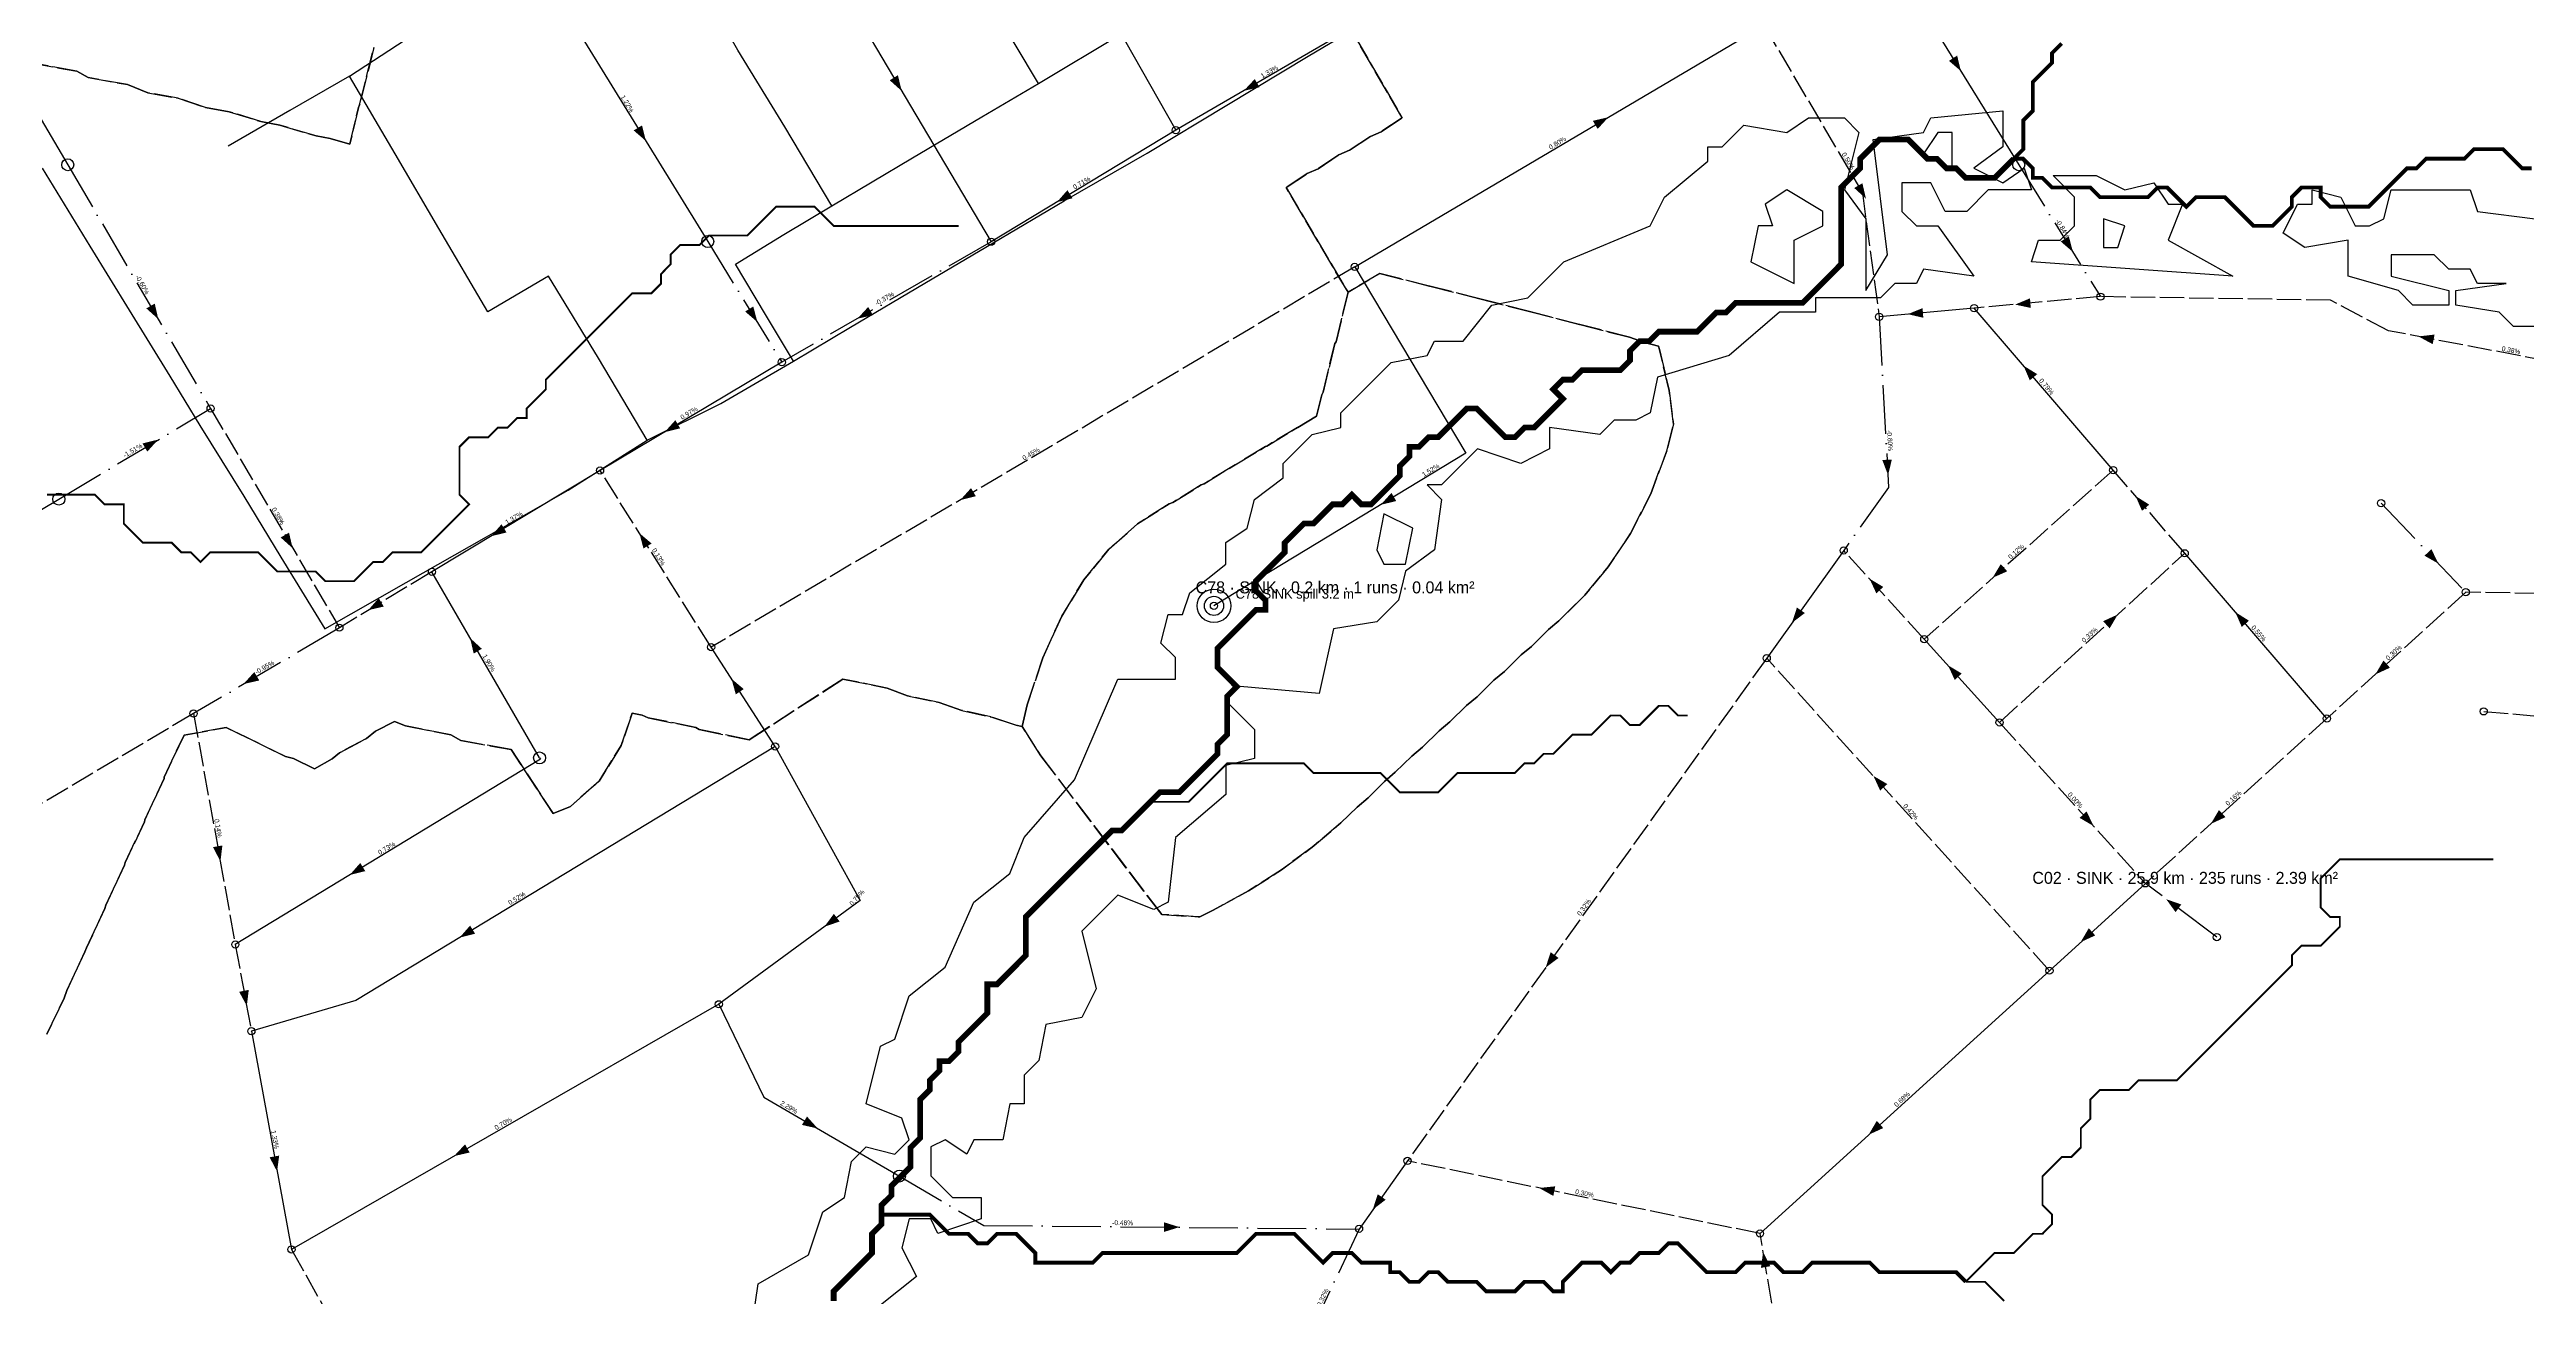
# Model space of a CAD drawing. Header units: metres. Extents: x 442821 to 452274, y 2561971 to 2571293.
# Drawn here: x 445740 to 446773, y 2565502 to 2566022 of the extents above; entities that cross this region are included whole.
import ezdxf
from ezdxf.enums import TextEntityAlignment as Align

# ---------------------------------------------------------------- set-up
doc = ezdxf.new("R2010")
doc.units = ezdxf.units.M
doc.header["$LTSCALE"] = 8
doc.linetypes.add('DASHDOT', pattern=[3.556, 2.54, -0.508, 0, -0.508])
doc.linetypes.add('DASHED', pattern=[1.524, 1.27, -0.254])
for name, color, linetype in [('A_ARROWS', 7, 'Continuous'), ('A_BUILT_2006', 252, 'Continuous'), ('A_CATCH_LABEL', 7, 'Continuous'), ('A_CATCHMENTS', 7, 'Continuous'), ('A_GRADIENT', 8, 'Continuous'), ('A_JUNCTIONS', 8, 'Continuous'), ('A_OUTLET_LABEL', 7, 'Continuous'), ('A_OUTLETS', 7, 'Continuous'), ('A_RUNS', 7, 'Continuous'), ('A_STREAMS', 5, 'Continuous'), ('A_WADI', 4, 'Continuous')]:
    doc.layers.add(name, color=color, linetype=linetype)

msp = doc.modelspace()

# ---------------------------------------------------------------- linework, layer by layer
at = {"layer": 'A_ARROWS', "color": 1}
for points in [[(446537.4, 2566012.5), (446532.4, 2566016.8), (446535.8, 2566019)], [(446390.4, 2565993.3), (446385.9, 2565988.4), (446383.9, 2565991.8)], [(446497.8, 2565959.3), (446492.9, 2565963.8), (446496.3, 2565965.8)], [(446584.1, 2565937.1), (446579, 2565941.5), (446582.4, 2565943.6)], [(446515.2, 2565911.2), (446521.4, 2565913.7), (446521.7, 2565909.7)], [(446560, 2565915.2), (446566.2, 2565917.8), (446566.5, 2565913.8)], [(446728.2, 2565901.9), (446734.9, 2565902.7), (446734.1, 2565898.7)], [(446563.5, 2565889.7), (446569.2, 2565886.2), (446566.1, 2565883.6)], [(446507, 2565844.1), (446504.6, 2565850.4), (446508.6, 2565850.6)], [(446610.2, 2565835.4), (446615.9, 2565831.8), (446612.9, 2565829.2)], [(446736.5, 2565807.2), (446730.7, 2565810.5), (446733.6, 2565813.2)], [(446499.3, 2565800.9), (446505, 2565797.5), (446502.1, 2565794.8)], [(446550.6, 2565801.3), (446554, 2565807), (446556.7, 2565804)], [(446466.9, 2565782.5), (446469, 2565788.9), (446472.3, 2565786.6)], [(446602.8, 2565786), (446599.4, 2565780.2), (446596.7, 2565783.2)], [(446651.8, 2565787), (446657.5, 2565783.4), (446654.5, 2565780.8)], [(446710.2, 2565761), (446713.6, 2565766.8), (446716.3, 2565763.8)], [(446532, 2565764.8), (446537.7, 2565761.4), (446534.8, 2565758.7)], [(446500.9, 2565718.7), (446506.7, 2565715.3), (446503.7, 2565712.6)], [(446641.6, 2565698.7), (446645, 2565704.5), (446647.7, 2565701.5)], [(446592.7, 2565697.8), (446586.9, 2565701.2), (446589.8, 2565703.9)], [(445811.6, 2565683), (445808.5, 2565689), (445812.4, 2565689.7)], [(445865.5, 2565677.4), (445869.9, 2565682.4), (445872, 2565679)], [(446623, 2565667.3), (446629.3, 2565665.1), (446626.9, 2565661.9)], [(445911.3, 2565651.3), (445915.7, 2565656.3), (445917.8, 2565652.9)], [(446063.4, 2565655.8), (446067.4, 2565661.2), (446069.8, 2565658)], [(446587.3, 2565649.4), (446590.7, 2565655.2), (446593.4, 2565652.2)], [(446364.2, 2565638.8), (446366.3, 2565645.2), (446369.6, 2565642.8)], [(445822.6, 2565622.8), (445819.4, 2565628.7), (445823.4, 2565629.5)], [(446060.7, 2565571.7), (446054.1, 2565573.2), (446056.2, 2565576.7)], [(446498.9, 2565569.1), (446502.3, 2565574.9), (446505, 2565571.9)], [(445835.2, 2565553.8), (445832.1, 2565559.7), (445836.1, 2565560.4)], [(445909, 2565560.2), (445913.6, 2565565.1), (445915.5, 2565561.7)], [(446292.1, 2565537.9), (446294.2, 2565544.3), (446297.5, 2565542)], [(446361.5, 2565546.9), (446368.2, 2565547.6), (446367.4, 2565543.6)], [(446211.5, 2565530.6), (446205.1, 2565528.6), (446205.1, 2565532.6)], [(446454.9, 2565520.3), (446457.9, 2565514.3), (446454, 2565513.6)]]:
    msp.add_solid(points, dxfattribs=at)
at = {"layer": 'A_ARROWS', "color": 4}
for points in [[(446095.7, 2566004.2), (446090.7, 2566008.7), (446094.1, 2566010.8)], [(446238.3, 2566004.3), (446242.9, 2566009.2), (446244.9, 2566005.8)], [(445989, 2565983.4), (445983.9, 2565987.8), (445987.4, 2565989.9)], [(446160.4, 2565957.9), (446164.8, 2565962.9), (446166.9, 2565959.5)], [(445785.7, 2565909.1), (445780.7, 2565913.6), (445784.2, 2565915.6)], [(446035.5, 2565907.9), (446030.4, 2565912.3), (446033.8, 2565914.4)], [(446077.2, 2565909.3), (446081.7, 2565914.2), (446083.7, 2565910.8)], [(445996.8, 2565862), (446001.3, 2565867), (446003.3, 2565863.6)], [(445785.6, 2565858.9), (445781.1, 2565853.9), (445779.1, 2565857.3)], [(446120.1, 2565833.7), (446124.6, 2565838.7), (446126.6, 2565835.3)], [(445841.7, 2565813.6), (445836.7, 2565818.1), (445840.2, 2565820.1)], [(445924.4, 2565818.6), (445928.8, 2565823.6), (445930.9, 2565820.2)], [(445986.3, 2565819.9), (445991.4, 2565815.6), (445988, 2565813.5)], [(445873.2, 2565787.8), (445877.6, 2565792.8), (445879.7, 2565789.3)], [(445915.7, 2565776.2), (445920.6, 2565771.7), (445917.2, 2565769.7)], [(445821.2, 2565757), (445825.7, 2565762), (445827.8, 2565758.5)], [(446024.7, 2565759.2), (446029.8, 2565754.9), (446026.5, 2565752.7)]]:
    msp.add_solid(points, dxfattribs=at)
at = {"layer": 'A_ARROWS', "color": 2}
msp.add_solid([(446295.4, 2565831.7), (446299.9, 2565836.7), (446301.9, 2565833.3)], dxfattribs=at)
at = {"layer": 'A_BUILT_2006', "color": 252}
for points in [[(446027.4, 2566021.3), (446014.2, 2566044.5)], [(446152.7, 2566007.4), (446133.3, 2566039.9)], [(446265.2, 2566018.7), (446297.5, 2566037.8)], [(445865.4, 2566010.4), (445888.6, 2566025.5)], [(446152.7, 2566007.4), (446187.1, 2566027.9)], [(446046.9, 2565989.3), (446027.4, 2566021.3)], [(446231.2, 2565998.3), (446265.2, 2566018.7)], [(445865.4, 2566010.4), (445840.6, 2565996.1)], [(445884.4, 2565978), (445865.4, 2566010.4)], [(446129.1, 2565993.4), (446152.7, 2566007.4)], [(445840.6, 2565996.1), (445814.8, 2565981.3)], [(446198, 2565978.3), (446231.2, 2565998.3)], [(446066.5, 2565956.3), (446046.9, 2565989.3)], [(446100.2, 2565976.4), (446129.1, 2565993.4)], [(445902.6, 2565946.9), (445884.4, 2565978)], [(446066.5, 2565956.3), (446100.2, 2565976.4)], [(446163.4, 2565958.4), (446198, 2565978.3)], [(445737.2, 2565972), (445757.1, 2565939.6)], [(446046.5, 2565944.4), (446066.5, 2565956.3)], [(446133.8, 2565940.9), (446163.4, 2565958.4)], [(445923.1, 2565912.2), (445902.6, 2565946.9)], [(446026.4, 2565932.1), (446046.5, 2565944.4)], [(445757.1, 2565939.6), (445773.5, 2565912.9)], [(446038.9, 2565911.1), (446026.4, 2565932.1)], [(446105.3, 2565924.1), (446133.8, 2565940.9)], [(445948.4, 2565927), (445923.1, 2565912.2)], [(445969.2, 2565892.9), (445948.4, 2565927)], [(446074.3, 2565905.8), (446105.3, 2565924.1)], [(445773.5, 2565912.9), (445790.5, 2565885.3)], [(446050.5, 2565891.6), (446038.9, 2565911.1)], [(446050.5, 2565891.6), (446074.3, 2565905.8)], [(445989.5, 2565858.7), (445969.2, 2565892.9)], [(446020.2, 2565874), (446050.5, 2565891.6)], [(445790.5, 2565885.3), (445803, 2565864.8)], [(445989.5, 2565858.7), (446020.2, 2565874)], [(445803, 2565864.8), (445821.4, 2565835.3)], [(445956.6, 2565837.8), (445989.5, 2565858.7)], [(445821.4, 2565835.3), (445836.8, 2565809.9)], [(445922.6, 2565818.3), (445956.6, 2565837.8)], [(445889, 2565799.3), (445922.6, 2565818.3)], [(445836.8, 2565809.9), (445855.1, 2565780)], [(445855.1, 2565780), (445889, 2565799.3)]]:
    msp.add_lwpolyline(points, dxfattribs=at)
at = {"layer": 'A_CATCHMENTS', "color": 1, "linetype": 'DASHED'}
for points in [[(445739.2, 2565611), (445746.4, 2565626), (445747.5, 2565629.2), (445755.1, 2565645.4), (445755.7, 2565647), (445763.4, 2565663.4), (445763.8, 2565664.8), (445771.6, 2565681.5), (445771.9, 2565682.6), (445779.9, 2565699.6), (445780, 2565700.4), (445788.1, 2565717.6), (445788.1, 2565718.2), (445796.4, 2565735.7), (445814, 2565738.9), (445838.7, 2565726.8), (445842.1, 2565726), (445850.8, 2565721.7), (445858.2, 2565725.8), (445861.2, 2565728.3), (445872.5, 2565734.3), (445876.3, 2565737.4), (445884.2, 2565741.4), (445888.7, 2565739.6), (445907.6, 2565735.8), (445911.9, 2565733.4), (445932.8, 2565729.7), (445950.4, 2565703), (445957.6, 2565706), (445969.5, 2565716.5), (445978.7, 2565731.4), (445983.3, 2565744.9), (445987.5, 2565744), (445990, 2565742.9), (446009.8, 2565738.9), (446011.2, 2565738), (446032.1, 2565733.8), (446071.2, 2565759.1), (446089.6, 2565755.3), (446098.1, 2565752.1), (446111.3, 2565749.3), (446120.7, 2565746), (446132.9, 2565743.3), (446143.3, 2565739.9), (446145.9, 2565739.3), (446153.7, 2565727.1), (446204.1, 2565660.9), (446204.2, 2565660.9), (446219.3, 2565660), (446220, 2565660), (446225.6, 2565662.7), (446240.3, 2565670.8), (446254.1, 2565679.6), (446266.9, 2565689), (446278.8, 2565699.1), (446285.6, 2565705.7), (446290.2, 2565709.6), (446297, 2565716.3), (446301.5, 2565720.2), (446308.4, 2565726.9), (446312.9, 2565730.7), (446319.8, 2565737.5), (446324.2, 2565741.2), (446331.2, 2565748), (446335.6, 2565751.7), (446342.6, 2565758.6), (446347, 2565762.2), (446354, 2565769.2), (446358.3, 2565772.7), (446365.4, 2565779.7), (446369.7, 2565783.3), (446380.6, 2565794.1), (446390.3, 2565805.8), (446399.6, 2565819.7), (446408.1, 2565836.3), (446414.7, 2565854.2), (446417.5, 2565865.3), (446415.7, 2565879.4), (446411.7, 2565896.4), (446411.3, 2565897.8), (446405.5, 2565899.4), (446399.2, 2565901.6), (446378.4, 2565906.9), (446378.3, 2565906.9), (446357.5, 2565912.3), (446357.5, 2565912.3), (446336.7, 2565917.6), (446336.7, 2565917.6), (446315.9, 2565922.9), (446315.8, 2565922.9), (446295, 2565928.2), (446281.8, 2565920.3), (446256, 2565964), (446264.8, 2565969.8), (446269.3, 2565971.8), (446278, 2565977.6), (446282.4, 2565979.5), (446291.2, 2565985.3), (446295.6, 2565987.2), (446304.4, 2565993.1), (446278.8, 2566037.1)], [(445875.6, 2566022.4), (445869.6, 2565998.4), (445869.2, 2565997.4), (445865.5, 2565982.1), (445857.4, 2565984.4), (445851.5, 2565985.5), (445836.3, 2565990), (445828.4, 2565991.5), (445815.2, 2565995.6), (445805.3, 2565997.4), (445794, 2566001.2), (445781.3, 2566003.5), (445772.9, 2566006.9), (445756.5, 2566009.8), (445751.7, 2566012.5), (445731.7, 2566016.1)]]:
    msp.add_lwpolyline(points, dxfattribs=at)
at = {"layer": 'A_CATCHMENTS', "color": 4, "linetype": 'DASHED'}
for points in [[(446278.8, 2566037.1), (446304.4, 2565993.1), (446295.6, 2565987.2), (446291.2, 2565985.3), (446282.4, 2565979.5), (446278, 2565977.6), (446269.3, 2565971.8), (446264.8, 2565969.8), (446256, 2565964), (446281.8, 2565920.3), (446276.8, 2565899.6), (446276.3, 2565898.9), (446271.4, 2565878.7), (446270.9, 2565877.5), (446268.7, 2565868.7), (446260.9, 2565864), (446260.8, 2565864), (446247.9, 2565856.2), (446247.4, 2565856), (446234.8, 2565848.4), (446234, 2565848), (446221.8, 2565840.5), (446220.6, 2565840), (446208.7, 2565832.7), (446207.2, 2565832.1), (446194, 2565823.8), (446182.1, 2565813.2), (446171.6, 2565800.4), (446162.4, 2565785.3), (446154.5, 2565767.9), (446148, 2565748.3), (446145.9, 2565739.3), (446143.3, 2565739.9), (446132.9, 2565743.3), (446120.7, 2565746), (446111.3, 2565749.3), (446098.1, 2565752.1), (446089.6, 2565755.3), (446071.2, 2565759.1), (446032.1, 2565733.8), (446011.2, 2565738), (446009.8, 2565738.9), (445990, 2565742.9), (445987.5, 2565744), (445983.3, 2565744.9), (445978.7, 2565731.4), (445969.5, 2565716.5), (445957.6, 2565706), (445950.4, 2565703), (445932.8, 2565729.7), (445911.9, 2565733.4), (445907.6, 2565735.8), (445888.7, 2565739.6), (445884.2, 2565741.4), (445876.3, 2565737.4), (445872.5, 2565734.3), (445861.2, 2565728.3), (445858.2, 2565725.8), (445850.8, 2565721.7), (445842.1, 2565726), (445838.7, 2565726.8), (445814, 2565738.9), (445796.4, 2565735.7), (445788.1, 2565718.2), (445788.1, 2565717.6), (445780, 2565700.4), (445779.9, 2565699.6), (445771.9, 2565682.6), (445771.6, 2565681.5), (445763.8, 2565664.8), (445763.4, 2565663.4), (445755.7, 2565647), (445755.1, 2565645.4), (445747.5, 2565629.2), (445746.4, 2565626), (445739.2, 2565611)], [(445731.7, 2566016.1), (445751.7, 2566012.5), (445756.5, 2566009.8), (445772.9, 2566006.9), (445781.3, 2566003.5), (445794, 2566001.2), (445805.3, 2565997.4), (445815.2, 2565995.6), (445828.4, 2565991.5), (445836.3, 2565990), (445851.5, 2565985.5), (445857.4, 2565984.4), (445865.5, 2565982.1), (445869.2, 2565997.4), (445869.6, 2565998.4), (445875.6, 2566022.4)]]:
    msp.add_lwpolyline(points, dxfattribs=at)
at = {"layer": 'A_CATCHMENTS', "color": 2, "linetype": 'DASHED'}
msp.add_lwpolyline([(446171.6, 2565800.4), (446182.1, 2565813.2), (446194, 2565823.8), (446207.2, 2565832.1), (446208.7, 2565832.7), (446220.6, 2565840), (446221.8, 2565840.5), (446234, 2565848), (446234.8, 2565848.4), (446247.4, 2565856), (446247.9, 2565856.2), (446260.8, 2565864), (446260.9, 2565864), (446268.7, 2565868.7), (446270.9, 2565877.5), (446271.4, 2565878.7), (446276.3, 2565898.9), (446276.8, 2565899.6), (446281.8, 2565920.3), (446295, 2565928.2), (446315.8, 2565922.9), (446315.9, 2565922.9), (446336.7, 2565917.6), (446336.7, 2565917.6), (446357.5, 2565912.3), (446357.5, 2565912.3), (446378.3, 2565906.9), (446378.4, 2565906.9), (446399.2, 2565901.6), (446405.5, 2565899.4), (446411.3, 2565897.8), (446411.7, 2565896.4), (446415.7, 2565879.4), (446417.5, 2565865.3), (446414.7, 2565854.2), (446408.1, 2565836.3), (446399.6, 2565819.7), (446390.3, 2565805.8), (446380.6, 2565794.1), (446369.7, 2565783.3), (446365.4, 2565779.7), (446358.3, 2565772.7), (446354, 2565769.2), (446347, 2565762.2), (446342.6, 2565758.6), (446335.6, 2565751.7), (446331.2, 2565748), (446324.2, 2565741.2), (446319.8, 2565737.5), (446312.9, 2565730.7), (446308.4, 2565726.9), (446301.5, 2565720.2), (446297, 2565716.3), (446290.2, 2565709.6), (446285.6, 2565705.7), (446278.8, 2565699.1), (446266.9, 2565689), (446254.1, 2565679.6), (446240.3, 2565670.8), (446225.6, 2565662.7), (446220, 2565660), (446219.3, 2565660), (446204.2, 2565660.9), (446204.1, 2565660.9), (446153.7, 2565727.1), (446145.9, 2565739.3), (446148, 2565748.3), (446154.5, 2565767.9), (446162.4, 2565785.3), (446171.6, 2565800.4)], close=True, dxfattribs=at)
at = {"layer": 'A_JUNCTIONS'}
for centre in [(446210, 2565987.9), (446133, 2565941.4), (446284.6, 2565930.9), (446503.3, 2565910.1), (446542.9, 2565913.7), (446595.6, 2565918.5), (446045.7, 2565891.2), (445807.5, 2565871.9), (445969.9, 2565846), (446600.9, 2565846.2), (446712.6, 2565832.4), (446488.5, 2565812.7), (446630.7, 2565811.5), (445899.8, 2565803.8), (446225.9, 2565789.6), (446747.9, 2565795.3), (445861.2, 2565780.5), (446522.1, 2565775.7), (446016.2, 2565772.4), (446456.4, 2565767.8), (445800.4, 2565744.7), (446755.4, 2565745.6), (446553.5, 2565741), (446690, 2565742.6), (446042.9, 2565731), (446614.3, 2565673.9), (446644.1, 2565651.5), (445817.8, 2565648.4), (446574.3, 2565637.5), (446019.4, 2565623.5), (445824.5, 2565612.3), (446306.6, 2565558.2), (446286.4, 2565529.9), (446453.6, 2565527.9), (445841.2, 2565521.3)]:
    msp.add_circle(centre, 1.5, dxfattribs=at)
at = {"layer": 'A_JUNCTIONS', "color": 30}
for centre in [(445747.9, 2565973.5), (446561.5, 2565973.5), (446014.8, 2565941.5), (445744.2, 2565834.1), (445944.7, 2565726.2), (446094.7, 2565551.9)]:
    msp.add_circle(centre, 2.5, dxfattribs=at)
at = {"layer": 'A_OUTLETS', "color": 1}
for radius in [7, 4]:
    msp.add_circle((446225.9, 2565789.6), radius, dxfattribs=at)
at = {"layer": 'A_RUNS', "color": 4}
for points in [[(446139.4, 2566112.3), (446210, 2565987.9)], [(446034.7, 2566107.1), (446133, 2565941.4)], [(445945.1, 2566054.7), (446014.8, 2565941.5)], [(446289.5, 2566034), (446210, 2565987.9)], [(445720.6, 2566020), (445747.9, 2565973.5)], [(446210, 2565987.9), (446133, 2565941.4)], [(446045.7, 2565891.2), (445969.9, 2565846)], [(445969.9, 2565846), (445899.7, 2565803.8)], [(445638.7, 2565771.2), (445744.2, 2565834.1)], [(445944.7, 2565726.2), (445899.7, 2565803.8)], [(446042.9, 2565731), (446016.2, 2565772.4)]]:
    msp.add_lwpolyline(points, dxfattribs=at)
at = {"layer": 'A_RUNS', "color": 1}
for points in [[(446496.1, 2566079.4), (446561.5, 2565973.5)], [(446284.6, 2565930.9), (446455.2, 2566031.6)], [(446542.9, 2565913.7), (446503.3, 2565910.1)], [(446600.9, 2565846.2), (446542.9, 2565913.7)], [(446488.5, 2565812.7), (446456.4, 2565767.8)], [(446690, 2565742.6), (446630.7, 2565811.5)], [(446553.5, 2565741), (446522.1, 2565775.7)], [(445944.7, 2565726.2), (445945, 2565725.7), (445817.8, 2565648.4)], [(446042.9, 2565731), (445868.1, 2565625.1), (445824.5, 2565612.3)], [(446042.9, 2565731), (446078.3, 2565666.7), (446019.4, 2565623.5)], [(446614.3, 2565673.9), (446574.3, 2565637.5)], [(446574.3, 2565637.5), (446453.6, 2565527.9)], [(446019.4, 2565623.5), (445841.2, 2565521.3)], [(446019.4, 2565623.5), (446038.2, 2565584.8), (446094.7, 2565551.8)], [(445824.5, 2565612.3), (445841.2, 2565521.3)], [(446306.6, 2565558.2), (446286.4, 2565529.8)]]:
    msp.add_lwpolyline(points, dxfattribs=at)
at = {"layer": 'A_RUNS', "color": 1, "linetype": 'DASHED'}
for points in [[(446455.2, 2566031.6), (446496.3, 2565961.8), (446503.3, 2565910.1)], [(446595.6, 2565918.5), (446542.9, 2565913.7)], [(446839.5, 2565793.7), (446854.5, 2565877.8), (446715.7, 2565904.3), (446691.5, 2565917), (446595.6, 2565918.5)], [(446600.9, 2565846.2), (446522.1, 2565775.7)], [(446630.7, 2565811.5), (446600.9, 2565846.2)], [(446522.1, 2565775.7), (446488.5, 2565812.7)], [(446553.5, 2565741), (446630.7, 2565811.5)], [(446747.9, 2565795.3), (446690, 2565742.6)], [(446839.5, 2565793.7), (446747.9, 2565795.3)], [(446456.4, 2565767.8), (446306.6, 2565558.2)], [(446574.3, 2565637.5), (446456.4, 2565767.8)], [(445800.4, 2565744.7), (445817.8, 2565648.4)], [(446553.5, 2565741), (446614.3, 2565673.9)], [(446690, 2565742.6), (446614.3, 2565673.9)], [(446755.4, 2565745.6), (446834, 2565738.7)], [(445817.8, 2565648.4), (445824.5, 2565612.3)], [(446453.6, 2565527.9), (446306.6, 2565558.2)], [(445841.2, 2565521.3), (445875.4, 2565460.3)], [(446458.5, 2565498.9), (446453.6, 2565527.9)]]:
    msp.add_lwpolyline(points, dxfattribs=at)
at = {"layer": 'A_RUNS', "color": 4, "linetype": 'DASHDOT'}
for points in [[(445747.9, 2565973.5), (445807.5, 2565871.9)], [(446014.8, 2565941.5), (446045.7, 2565891.2)], [(446133, 2565941.4), (446045.7, 2565891.2)], [(445744.2, 2565834.1), (445807.5, 2565871.9)], [(445861.2, 2565780.5), (445800.4, 2565744.7)]]:
    msp.add_lwpolyline(points, dxfattribs=at)
at = {"layer": 'A_RUNS', "color": 1, "linetype": 'DASHDOT'}
for points in [[(446561.5, 2565973.5), (446595.6, 2565918.5)], [(446503.3, 2565910.1), (446507.2, 2565838.9), (446488.5, 2565812.7)], [(446712.6, 2565832.4), (446747.9, 2565795.3)], [(446644.1, 2565651.5), (446614.3, 2565673.9)], [(446094.7, 2565551.8), (446129.9, 2565531.3), (446286.4, 2565529.8)], [(446286.4, 2565529.8), (446258.6, 2565470.6)]]:
    msp.add_lwpolyline(points, dxfattribs=at)
at = {"layer": 'A_RUNS', "color": 4, "linetype": 'DASHED'}
for points in [[(446284.6, 2565930.9), (446016.2, 2565772.4)], [(445807.5, 2565871.9), (445861.2, 2565780.5)], [(446016.2, 2565772.4), (445969.9, 2565846)], [(445899.7, 2565803.8), (445861.2, 2565780.5)], [(445800.4, 2565744.7), (445704.3, 2565687.8), (445606.8, 2565630.7)]]:
    msp.add_lwpolyline(points, dxfattribs=at)
at = {"layer": 'A_RUNS', "color": 2}
msp.add_lwpolyline([(446284.6, 2565930.9), (446330.9, 2565853.2), (446225.9, 2565789.6)], dxfattribs=at)
at = {"layer": 'A_STREAMS', "color": 5}
for points, const_width in [([(446579.4, 2566024), (446575.4, 2566020), (446575.4, 2566016), (446571.4, 2566012), (446567.4, 2566008), (446567.4, 2566004), (446567.4, 2566000), (446567.4, 2565996), (446563.4, 2565992), (446563.4, 2565988), (446563.4, 2565984), (446563.4, 2565980), (446559.4, 2565976)], 1.6), ([(446559.4, 2565976), (446555.4, 2565972), (446551.4, 2565968), (446547.4, 2565968), (446543.4, 2565968), (446539.4, 2565968), (446535.4, 2565972), (446531.4, 2565972), (446527.4, 2565976), (446523.4, 2565976), (446519.4, 2565980), (446515.4, 2565984), (446511.4, 2565984), (446507.4, 2565984), (446503.4, 2565984), (446499.4, 2565980), (446495.4, 2565976), (446495.4, 2565972), (446491.4, 2565968), (446487.4, 2565964), (446487.4, 2565960), (446487.4, 2565956), (446487.4, 2565952), (446487.4, 2565948), (446487.4, 2565944), (446487.4, 2565940), (446487.4, 2565936), (446487.4, 2565932), (446483.4, 2565927.9), (446479.4, 2565923.9), (446475.4, 2565919.9), (446471.4, 2565915.9), (446467.4, 2565915.9), (446463.4, 2565915.9), (446459.4, 2565915.9), (446455.4, 2565915.9), (446451.4, 2565915.9), (446447.4, 2565915.9), (446443.4, 2565915.9), (446439.4, 2565911.9), (446435.4, 2565911.9), (446431.4, 2565907.9), (446427.4, 2565903.9), (446423.4, 2565903.9), (446419.4, 2565903.9), (446415.4, 2565903.9), (446411.4, 2565903.9), (446407.4, 2565899.9), (446403.4, 2565899.9), (446399.4, 2565895.9), (446399.4, 2565891.9), (446395.4, 2565887.9), (446391.4, 2565887.9), (446387.4, 2565887.9), (446383.4, 2565887.9), (446379.4, 2565887.9), (446375.4, 2565883.9), (446371.4, 2565883.9), (446367.4, 2565879.9), (446371.4, 2565875.9), (446367.4, 2565871.9), (446363.4, 2565867.9), (446359.4, 2565863.9), (446355.4, 2565863.9), (446351.4, 2565859.9), (446347.4, 2565859.9), (446343.4, 2565863.9), (446339.4, 2565867.9), (446335.4, 2565871.9), (446331.4, 2565871.9), (446327.4, 2565867.9), (446323.4, 2565863.9), (446319.4, 2565859.9), (446315.4, 2565859.9), (446311.4, 2565855.9), (446307.4, 2565855.9), (446307.4, 2565851.9), (446303.4, 2565847.9), (446303.4, 2565843.9), (446299.4, 2565839.9), (446295.4, 2565835.9), (446291.4, 2565831.9), (446287.4, 2565831.9), (446283.4, 2565835.9), (446279.4, 2565831.9), (446275.4, 2565831.9), (446271.4, 2565827.9), (446267.4, 2565823.9), (446263.4, 2565823.9), (446259.4, 2565819.9), (446255.4, 2565815.9), (446255.4, 2565811.9), (446251.4, 2565807.9), (446247.4, 2565803.9), (446243.4, 2565799.9), (446243.4, 2565795.9), (446247.4, 2565791.9), (446247.4, 2565787.9), (446243.4, 2565787.9), (446239.4, 2565783.9), (446235.4, 2565779.9), (446231.4, 2565775.9), (446227.4, 2565771.9), (446227.4, 2565767.9), (446227.4, 2565763.9), (446231.4, 2565759.9), (446235.4, 2565755.9), (446231.4, 2565751.9), (446231.4, 2565747.9), (446231.4, 2565743.9), (446231.4, 2565739.9), (446231.4, 2565735.9), (446227.4, 2565731.9), (446227.4, 2565727.9), (446223.4, 2565723.9), (446219.4, 2565719.9), (446215.4, 2565715.9), (446211.4, 2565711.9), (446207.4, 2565711.9), (446203.4, 2565711.9), (446199.4, 2565707.9)], 2.4), ([(446775.4, 2565972), (446771.4, 2565972), (446767.4, 2565976), (446763.4, 2565980), (446759.4, 2565980), (446755.4, 2565980), (446751.4, 2565980), (446747.4, 2565976), (446743.4, 2565976), (446739.4, 2565976), (446735.4, 2565976), (446731.4, 2565976), (446727.4, 2565972), (446723.4, 2565972), (446719.4, 2565968), (446715.4, 2565964), (446711.4, 2565960), (446707.4, 2565956), (446703.4, 2565956), (446699.4, 2565956), (446695.4, 2565956), (446691.4, 2565956), (446687.4, 2565960), (446687.4, 2565964), (446683.4, 2565964), (446679.4, 2565964), (446675.4, 2565960), (446675.4, 2565956), (446671.4, 2565952), (446667.4, 2565948), (446663.4, 2565948), (446659.4, 2565948), (446655.4, 2565952), (446651.4, 2565956), (446647.4, 2565960), (446643.4, 2565960), (446639.4, 2565960), (446635.4, 2565960), (446631.4, 2565956), (446627.4, 2565960), (446623.4, 2565964), (446619.4, 2565964), (446615.4, 2565960), (446611.4, 2565960), (446607.4, 2565960), (446603.4, 2565960), (446599.4, 2565960), (446595.4, 2565960), (446591.4, 2565964), (446587.4, 2565964), (446583.4, 2565964), (446579.4, 2565964), (446575.4, 2565964), (446571.4, 2565968), (446567.4, 2565968), (446567.4, 2565972), (446563.4, 2565976), (446559.4, 2565976)], 1.6), ([(446119.4, 2565948), (446115.4, 2565948), (446111.4, 2565948), (446107.4, 2565948), (446103.4, 2565948), (446099.4, 2565948), (446095.4, 2565948), (446091.4, 2565948), (446087.3, 2565948), (446083.3, 2565948), (446079.3, 2565948), (446075.3, 2565948), (446071.3, 2565948), (446067.3, 2565948), (446063.3, 2565952), (446059.3, 2565956), (446055.3, 2565956), (446051.3, 2565956), (446047.3, 2565956), (446043.3, 2565956), (446039.3, 2565952), (446035.3, 2565948), (446031.3, 2565944), (446027.3, 2565944), (446023.3, 2565944), (446019.3, 2565944), (446015.3, 2565944), (446011.3, 2565940), (446007.3, 2565940), (446003.3, 2565940), (445999.3, 2565936), (445999.3, 2565932), (445995.3, 2565927.9), (445995.3, 2565923.9), (445991.3, 2565919.9), (445987.3, 2565919.9), (445983.3, 2565919.9), (445979.3, 2565915.9), (445975.3, 2565911.9), (445971.3, 2565907.9), (445967.3, 2565903.9), (445963.3, 2565899.9), (445959.3, 2565895.9), (445955.3, 2565891.9), (445951.3, 2565887.9), (445947.3, 2565883.9), (445947.3, 2565879.9), (445943.3, 2565875.9), (445939.3, 2565871.9), (445939.3, 2565867.9), (445935.3, 2565867.9), (445931.3, 2565863.9), (445927.3, 2565863.9), (445923.3, 2565859.9), (445919.3, 2565859.9), (445915.3, 2565859.9), (445911.3, 2565855.9), (445911.3, 2565851.9), (445911.3, 2565847.9), (445911.3, 2565843.9), (445911.3, 2565839.9), (445911.3, 2565835.9), (445915.3, 2565831.9), (445911.3, 2565827.9), (445907.3, 2565823.9), (445903.3, 2565819.9), (445899.3, 2565815.9), (445895.3, 2565811.9), (445891.3, 2565811.9), (445887.3, 2565811.9), (445883.3, 2565811.9), (445879.3, 2565807.9), (445875.3, 2565807.9), (445871.3, 2565803.9), (445867.3, 2565799.9), (445863.3, 2565799.9), (445859.3, 2565799.9), (445855.3, 2565799.9), (445851.3, 2565803.9), (445847.3, 2565803.9), (445843.3, 2565803.9), (445839.3, 2565803.9), (445835.3, 2565803.9), (445831.3, 2565807.9), (445827.3, 2565811.9), (445823.3, 2565811.9), (445819.3, 2565811.9), (445815.3, 2565811.9), (445811.3, 2565811.9), (445807.3, 2565811.9), (445803.3, 2565807.9), (445799.3, 2565811.9), (445795.3, 2565811.9), (445791.3, 2565815.9), (445787.3, 2565815.9), (445783.3, 2565815.9), (445779.3, 2565815.9), (445775.3, 2565819.9), (445771.3, 2565823.9), (445771.3, 2565827.9), (445771.3, 2565831.9), (445767.3, 2565831.9), (445763.3, 2565831.9), (445759.3, 2565835.9), (445755.3, 2565835.9), (445751.3, 2565835.9), (445747.3, 2565835.9), (445743.3, 2565835.9), (445739.3, 2565835.9)], 0.8), ([(446423.4, 2565743.9), (446419.4, 2565743.9), (446415.4, 2565747.9), (446411.4, 2565747.9), (446407.4, 2565743.9), (446403.4, 2565739.9), (446399.4, 2565739.9), (446395.4, 2565743.9), (446391.4, 2565743.9), (446387.4, 2565739.9), (446383.4, 2565735.9), (446379.4, 2565735.9), (446375.4, 2565735.9), (446371.4, 2565731.9), (446367.4, 2565727.9), (446363.4, 2565727.9), (446359.4, 2565723.9), (446355.4, 2565723.9), (446351.4, 2565719.9), (446347.4, 2565719.9), (446343.4, 2565719.9), (446339.4, 2565719.9), (446335.4, 2565719.9), (446331.4, 2565719.9), (446327.4, 2565719.9), (446323.4, 2565715.9), (446319.4, 2565711.9), (446315.4, 2565711.9), (446311.4, 2565711.9), (446307.4, 2565711.9), (446303.4, 2565711.9), (446299.4, 2565715.9), (446295.4, 2565719.9), (446291.4, 2565719.9), (446287.4, 2565719.9), (446283.4, 2565719.9), (446279.4, 2565719.9), (446275.4, 2565719.9), (446271.4, 2565719.9), (446267.4, 2565719.9), (446263.4, 2565723.9), (446259.4, 2565723.9), (446255.4, 2565723.9), (446251.4, 2565723.9), (446247.4, 2565723.9), (446243.4, 2565723.9), (446239.4, 2565723.9), (446235.4, 2565723.9), (446231.4, 2565723.9), (446227.4, 2565719.9), (446223.4, 2565715.9), (446219.4, 2565711.9), (446215.4, 2565707.9), (446211.4, 2565707.9), (446207.4, 2565707.9), (446203.4, 2565707.9), (446199.4, 2565707.9)], 0.8), ([(446199.4, 2565707.9), (446195.4, 2565703.9), (446191.4, 2565699.9), (446187.4, 2565695.9), (446183.4, 2565695.9), (446179.4, 2565691.9), (446175.4, 2565687.9), (446171.4, 2565683.9), (446167.4, 2565679.9), (446163.4, 2565675.9), (446159.4, 2565671.9), (446155.4, 2565667.9), (446151.4, 2565663.9), (446147.4, 2565659.9), (446147.4, 2565655.9), (446147.4, 2565651.9), (446147.4, 2565647.9), (446147.4, 2565643.9), (446143.4, 2565639.8), (446139.4, 2565635.8), (446135.4, 2565631.8), (446131.4, 2565631.8), (446131.4, 2565627.8), (446131.4, 2565623.8), (446131.4, 2565619.8), (446127.4, 2565615.8), (446123.4, 2565611.8), (446119.4, 2565607.8), (446119.4, 2565603.8), (446115.4, 2565599.8), (446111.4, 2565599.8), (446111.4, 2565595.8), (446107.4, 2565591.8), (446107.4, 2565587.8), (446103.4, 2565583.8), (446103.4, 2565579.8), (446103.4, 2565575.8), (446103.4, 2565571.8), (446103.4, 2565567.8), (446099.4, 2565563.8), (446099.4, 2565559.8), (446099.4, 2565555.8), (446095.4, 2565551.8), (446091.4, 2565547.8), (446091.4, 2565543.8), (446087.3, 2565539.8), (446087.3, 2565535.8)], 2.4), ([(446759.4, 2565683.9), (446755.4, 2565683.9), (446751.4, 2565683.9), (446747.4, 2565683.9), (446743.4, 2565683.9), (446739.4, 2565683.9), (446735.4, 2565683.9), (446731.4, 2565683.9), (446727.4, 2565683.9), (446723.4, 2565683.9), (446719.4, 2565683.9), (446715.4, 2565683.9), (446711.4, 2565683.9), (446707.4, 2565683.9), (446703.4, 2565683.9), (446699.4, 2565683.9), (446695.4, 2565683.9), (446691.4, 2565679.9), (446687.4, 2565675.9), (446687.4, 2565671.9), (446687.4, 2565667.9), (446687.4, 2565663.9), (446691.4, 2565659.9), (446695.4, 2565659.9), (446695.4, 2565655.9), (446691.4, 2565651.9), (446687.4, 2565647.9), (446683.4, 2565647.9), (446679.4, 2565647.9), (446675.4, 2565643.9), (446675.4, 2565639.8), (446671.4, 2565635.8), (446667.4, 2565631.8), (446663.4, 2565627.8), (446659.4, 2565623.8), (446655.4, 2565619.8), (446651.4, 2565615.8), (446647.4, 2565611.8), (446643.4, 2565607.8), (446639.4, 2565603.8), (446635.4, 2565599.8), (446631.4, 2565595.8), (446627.4, 2565591.8), (446623.4, 2565591.8), (446619.4, 2565591.8), (446615.4, 2565591.8), (446611.4, 2565591.8), (446607.4, 2565587.8), (446603.4, 2565587.8), (446599.4, 2565587.8), (446595.4, 2565587.8), (446591.4, 2565583.8), (446591.4, 2565579.8), (446591.4, 2565575.8), (446587.4, 2565571.8), (446587.4, 2565567.8), (446587.4, 2565563.8), (446583.4, 2565559.8), (446579.4, 2565559.8), (446575.4, 2565555.8), (446571.4, 2565551.8), (446571.4, 2565547.8), (446571.4, 2565543.8), (446571.4, 2565539.8), (446575.4, 2565535.8), (446575.4, 2565531.8), (446571.4, 2565527.8), (446567.4, 2565527.8), (446563.4, 2565523.8), (446559.4, 2565519.8), (446555.4, 2565519.8), (446551.4, 2565519.8), (446547.4, 2565515.8), (446543.4, 2565511.8), (446539.4, 2565507.8)], 0.8), ([(446087.3, 2565535.8), (446087.3, 2565531.8), (446083.3, 2565527.8), (446083.3, 2565523.8), (446083.3, 2565519.8), (446079.3, 2565515.8), (446075.3, 2565511.8), (446071.3, 2565507.8), (446067.3, 2565503.8), (446067.3, 2565499.8)], 2.4), ([(446539.4, 2565507.8), (446535.4, 2565511.8), (446531.4, 2565511.8), (446527.4, 2565511.8), (446523.4, 2565511.8), (446519.4, 2565511.8), (446515.4, 2565511.8), (446511.4, 2565511.8), (446507.4, 2565511.8), (446503.4, 2565511.8), (446499.4, 2565515.8), (446495.4, 2565515.8), (446491.4, 2565515.8), (446487.4, 2565515.8), (446483.4, 2565515.8), (446479.4, 2565515.8), (446475.4, 2565515.8), (446471.4, 2565511.8), (446467.4, 2565511.8), (446463.4, 2565511.8), (446459.4, 2565515.8), (446455.4, 2565515.8), (446451.4, 2565515.8), (446447.4, 2565515.8), (446443.4, 2565511.8), (446439.4, 2565511.8), (446435.4, 2565511.8), (446431.4, 2565511.8), (446427.4, 2565515.8), (446423.4, 2565519.8), (446419.4, 2565523.8), (446415.4, 2565523.8), (446411.4, 2565519.8), (446407.4, 2565519.8), (446403.4, 2565519.8), (446399.4, 2565515.8), (446395.4, 2565515.8), (446391.4, 2565511.8), (446387.4, 2565515.8), (446383.4, 2565515.8), (446379.4, 2565515.8), (446375.4, 2565511.8), (446371.4, 2565507.8), (446371.4, 2565503.8), (446367.4, 2565503.8), (446363.4, 2565507.8), (446359.4, 2565507.8), (446355.4, 2565507.8), (446351.4, 2565503.8), (446347.4, 2565503.8), (446343.4, 2565503.8), (446339.4, 2565503.8), (446335.4, 2565507.8), (446331.4, 2565507.8), (446327.4, 2565507.8), (446323.4, 2565507.8), (446319.4, 2565511.8), (446315.4, 2565511.8), (446311.4, 2565507.8), (446307.4, 2565507.8), (446303.4, 2565511.8), (446299.4, 2565511.8), (446299.4, 2565515.8), (446295.4, 2565515.8), (446291.4, 2565515.8), (446287.4, 2565515.8), (446283.4, 2565519.8), (446279.4, 2565519.8), (446275.4, 2565519.8), (446271.4, 2565515.8), (446267.4, 2565519.8), (446263.4, 2565523.8), (446259.4, 2565527.8), (446255.4, 2565527.8), (446251.4, 2565527.8), (446247.4, 2565527.8), (446243.4, 2565527.8), (446239.4, 2565523.8), (446235.4, 2565519.8), (446231.4, 2565519.8), (446227.4, 2565519.8), (446223.4, 2565519.8), (446219.4, 2565519.8), (446215.4, 2565519.8), (446211.4, 2565519.8), (446207.4, 2565519.8), (446203.4, 2565519.8), (446199.4, 2565519.8), (446195.4, 2565519.8), (446191.4, 2565519.8), (446187.4, 2565519.8), (446183.4, 2565519.8), (446179.4, 2565519.8), (446175.4, 2565515.8), (446171.4, 2565515.8), (446167.4, 2565515.8), (446163.4, 2565515.8), (446159.4, 2565515.8), (446155.4, 2565515.8), (446151.4, 2565515.8), (446151.4, 2565519.8), (446147.4, 2565523.8), (446143.4, 2565527.8), (446139.4, 2565527.8), (446135.4, 2565527.8), (446131.4, 2565523.8), (446127.4, 2565523.8), (446123.4, 2565527.8), (446119.4, 2565527.8), (446115.4, 2565527.8), (446111.4, 2565531.8), (446107.4, 2565535.8), (446103.4, 2565535.8), (446099.4, 2565535.8), (446095.4, 2565535.8), (446091.4, 2565535.8), (446087.3, 2565535.8)], 1.6), ([(446555.4, 2565499.8), (446551.4, 2565503.8), (446547.4, 2565507.8), (446543.4, 2565507.8), (446539.4, 2565507.8)], 0.8)]:
    msp.add_lwpolyline(points, dxfattribs=dict(at, const_width=const_width))
at = {"layer": 'A_WADI', "color": 4}
for points in [[(446032.8, 2565486), (446035.8, 2565507), (446056.8, 2565519), (446062.8, 2565537), (446071.8, 2565543), (446074.8, 2565558), (446080.8, 2565564), (446092.8, 2565561), (446098.8, 2565567), (446095.8, 2565576), (446080.8, 2565582), (446086.8, 2565606), (446092.8, 2565609), (446098.8, 2565627), (446113.8, 2565639), (446125.8, 2565666), (446140.8, 2565678), (446146.8, 2565693), (446167.8, 2565717), (446185.8, 2565759), (446209.8, 2565759), (446209.8, 2565768), (446203.8, 2565774), (446206.8, 2565786), (446212.8, 2565786), (446215.8, 2565795), (446230.8, 2565807), (446230.8, 2565816), (446239.8, 2565822), (446242.8, 2565834), (446254.8, 2565843), (446254.8, 2565849), (446266.8, 2565861), (446278.8, 2565864), (446278.8, 2565870), (446299.8, 2565891), (446314.8, 2565894), (446317.8, 2565900), (446329.8, 2565900), (446341.8, 2565915), (446356.8, 2565918), (446371.8, 2565933), (446407.8, 2565948), (446413.8, 2565960), (446431.8, 2565975), (446431.8, 2565981), (446437.8, 2565981), (446446.8, 2565990), (446464.8, 2565987), (446473.8, 2565993), (446488.8, 2565993), (446494.8, 2565987), (446488.8, 2565963), (446497.8, 2565951), (446497.8, 2565921), (446506.8, 2565936), (446500.8, 2565984), (446521.8, 2565987), (446524.8, 2565993), (446554.8, 2565996), (446554.8, 2565981), (446554.8, 2565981), (446542.8, 2565972), (446554.8, 2565966), (446563.8, 2565972), (446566.8, 2565963), (446548.8, 2565963), (446539.8, 2565954), (446530.8, 2565954), (446524.8, 2565966), (446512.8, 2565966), (446512.8, 2565954), (446518.8, 2565948), (446527.8, 2565948), (446542.8, 2565927), (446521.8, 2565930), (446518.8, 2565924), (446509.8, 2565924), (446503.8, 2565918), (446476.8, 2565918), (446476.8, 2565912), (446461.8, 2565912), (446440.8, 2565894), (446410.8, 2565885), (446407.8, 2565870), (446401.8, 2565867), (446392.8, 2565867), (446386.8, 2565861), (446365.8, 2565864), (446365.8, 2565855), (446353.8, 2565849), (446335.8, 2565855), (446320.8, 2565840), (446314.8, 2565840), (446320.8, 2565834), (446317.8, 2565813), (446305.8, 2565804), (446302.8, 2565792), (446293.8, 2565783), (446275.8, 2565780), (446269.8, 2565753), (446236.8, 2565756), (446230.8, 2565750), (446242.8, 2565738), (446242.8, 2565726), (446230.8, 2565723), (446230.8, 2565711), (446209.8, 2565693), (446206.8, 2565666), (446200.8, 2565663), (446185.8, 2565669), (446170.8, 2565654), (446176.8, 2565630), (446170.8, 2565618), (446155.8, 2565615), (446152.8, 2565600), (446146.8, 2565594), (446146.8, 2565582), (446140.8, 2565582), (446137.8, 2565567), (446125.8, 2565567), (446122.8, 2565561), (446113.8, 2565567), (446107.8, 2565564), (446107.8, 2565552), (446116.8, 2565543), (446128.8, 2565543), (446128.8, 2565534), (446110.8, 2565528), (446107.8, 2565534), (446098.8, 2565534), (446095.8, 2565522), (446101.8, 2565510), (446086.8, 2565498)], [(446794.8, 2565906), (446767.8, 2565906), (446761.8, 2565912), (446743.8, 2565915), (446743.8, 2565921), (446764.8, 2565924), (446752.8, 2565924), (446749.8, 2565930), (446740.8, 2565930), (446734.8, 2565936), (446716.8, 2565936), (446716.8, 2565927), (446740.8, 2565921), (446740.8, 2565915), (446725.8, 2565915), (446719.8, 2565921), (446698.8, 2565927), (446698.8, 2565942), (446680.8, 2565939), (446671.8, 2565945), (446677.8, 2565957), (446683.8, 2565957), (446683.8, 2565963), (446695.8, 2565960), (446701.8, 2565948), (446707.8, 2565948), (446713.8, 2565951), (446716.8, 2565963), (446749.8, 2565963), (446752.8, 2565954), (446776.8, 2565951)]]:
    msp.add_lwpolyline(points, dxfattribs=at)
for points in [[(446521.8, 2565978), (446533.8, 2565972), (446533.8, 2565987), (446527.8, 2565987), (446521.8, 2565978)], [(446455.8, 2565957), (446458.8, 2565948), (446452.8, 2565948), (446449.8, 2565933), (446467.8, 2565924), (446467.8, 2565942), (446479.8, 2565948), (446479.8, 2565954), (446464.8, 2565963), (446455.8, 2565957)], [(446593.8, 2565969), (446605.8, 2565963), (446617.8, 2565966), (446623.8, 2565957), (446629.8, 2565957), (446623.8, 2565942), (446650.8, 2565927), (446566.8, 2565933), (446569.8, 2565942), (446578.8, 2565942), (446584.8, 2565948), (446584.8, 2565960), (446575.8, 2565969), (446593.8, 2565969)], [(446596.8, 2565939), (446602.8, 2565939), (446605.8, 2565948), (446596.8, 2565951), (446596.8, 2565939)], [(446293.8, 2565813), (446296.8, 2565807), (446305.8, 2565807), (446308.8, 2565822), (446296.8, 2565828), (446293.8, 2565813)]]:
    msp.add_lwpolyline(points, close=True, dxfattribs=at)

# ---------------------------------------------------------------- texts
at = {"layer": 'A_CATCH_LABEL', "color": 2}
msp.add_text('C78 · SINK · 0.2 km · 1 runs · 0.04 km²', height=5, dxfattribs=at).set_placement((446276.4, 2565797.3), align=Align.MIDDLE_CENTER)
at = {"layer": 'A_CATCH_LABEL', "color": 1}
msp.add_text('C02 · SINK · 25.9 km · 235 runs · 2.39 km²', height=5, dxfattribs=at).set_placement((446630.9, 2565676.2), align=Align.MIDDLE_CENTER)
at = {"layer": 'A_GRADIENT', "color": 4}
for s, rotation, p in [('1.33%', 30.1557, (446249.8, 2566010.9)), ('1.22%', -58.3797, (445979.9, 2565998.1)), ('0.71%', 31.0604, (446171.5, 2565964.6)), ('-0.60%', -59.5851, (445777.7, 2565922.7)), ('-0.37%', 29.926, (446089.3, 2565916.3)), ('0.97%', 30.8114, (446007.8, 2565868.6)), ('-1.51%', 30.8242, (445775.8, 2565853)), ('0.45%', 30.5611, (446150.4, 2565851.6)), ('0.38%', -59.5851, (445834.3, 2565826.2)), ('1.37%', 31.0218, (445934.8, 2565824.9)), ('0.13%', 302.1079, (445993, 2565809.2)), ('-0.95%', 30.4946, (445830.8, 2565762.6)), ('1.90%', 300.078, (445922.2, 2565765))]:
    msp.add_text(s, height=2, rotation=rotation, dxfattribs=at).set_placement(p, align=Align.BOTTOM_CENTER)
at = {"layer": 'A_GRADIENT', "color": 1}
for s, rotation, p in [('0.80%', 30.5611, (446369.9, 2565981.2)), ('0.50%', -59.4504, (446489, 2565974.2)), ('-0.84%', -58.2697, (446578.5, 2565946)), ('0.38%', 349.2108, (446766.5, 2565894.6)), ('0.79%', 310.6939, (446571.9, 2565880)), ('-0.60%', -86.8559, (446506.2, 2565858.4)), ('0.12%', 41.8268, (446561.5, 2565811)), ('0.33%', 42.3677, (446592.1, 2565776.3)), ('0.55%', 310.6939, (446660.4, 2565777.1)), ('0.30%', 42.2459, (446718.9, 2565768.9)), ('0.42%', 312.1253, (446515.3, 2565702.7)), ('0.00%', -47.8249, (446583.9, 2565707.5)), ('0.16%', 42.2459, (446652.1, 2565708.3)), ('0.14%', -79.7284, (445809.1, 2565696.6)), ('0.73%', 31.2875, (445881.7, 2565687.2)), ('0.52%', 31.2128, (445936, 2565666.3)), ('0.75%', 48.5404, (446078.2, 2565666.9)), ('0.32%', 54.4512, (446381.5, 2565663)), ('2.29%', -30.2634, (446047.9, 2565579.2)), ('0.68%', 42.2459, (446513.9, 2565582.7)), ('1.33%', -79.583, (445832.8, 2565566.8)), ('0.70%', 29.8371, (445930.3, 2565572.4)), ('0.30%', 348.3748, (446380.1, 2565543.1)), ('-0.48%', -0.538, (446187.8, 2565530.8)), ('-0.32%', 64.8931, (446272.5, 2565500.2))]:
    msp.add_text(s, height=2, rotation=rotation, dxfattribs=at).set_placement(p, align=Align.BOTTOM_CENTER)
at = {"layer": 'A_GRADIENT', "color": 2}
msp.add_text('1.52%', height=2, rotation=31.1912, dxfattribs=at).set_placement((446317.1, 2565844.8), align=Align.BOTTOM_CENTER)
at = {"layer": 'A_OUTLET_LABEL', "color": 1}
msp.add_text('C78 SINK spill 3.2 m', height=4, dxfattribs=at).set_placement((446234.9, 2565792.6))

doc.saveas('drawing.dxf')
